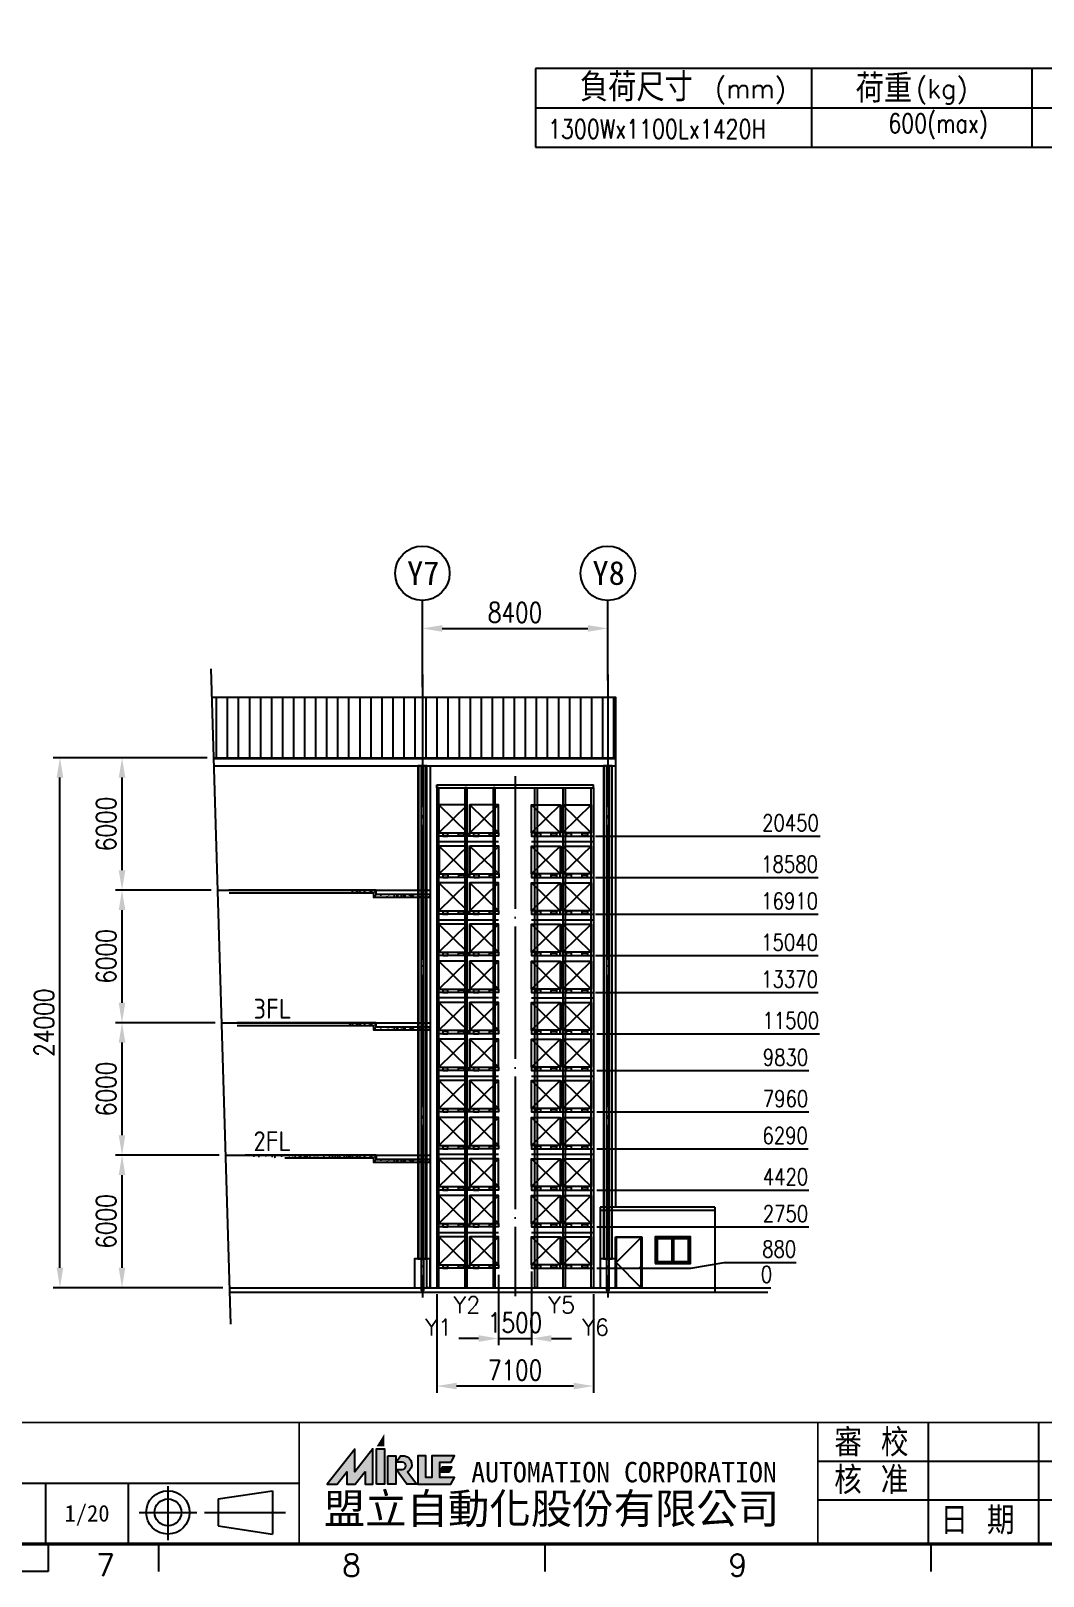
# Model space of a CAD drawing. Extents: x 0 to 210250, y -124674 to 148500.
# Drawn here: x 116844 to 162707, y 2290 to 72265 of the extents above; entities that cross this region are included whole.
import ezdxf
from ezdxf.enums import TextEntityAlignment as Align

# ---------------------------------------------------------------- set-up
doc = ezdxf.new("R2010")
doc.units = 0
doc.header["$LTSCALE"] = 400
doc.header["$PDSIZE"] = 2
for name, pattern in [('CEN', [17, 15, -1, 0, -1]), ('HIDDEN', [9.525, 6.35, -3.175]), ('PHANTOM', [25, 20, -1, 1, -1, 1, -1])]:
    doc.linetypes.add(name, pattern=pattern)
doc.layers.get('0').update_dxf_attribs({"linetype": 'CONTINUOUS'})
doc.layers.get('DEFPOINTS').update_dxf_attribs({"linetype": 'CONTINUOUS'})
for name, color, linetype in [('C1', 1, 'CONTINUOUS'), ('C5', 5, 'CONTINUOUS'), ('CENTER', 6, 'CEN'), ('COLUMN', 1, 'CONTINUOUS'), ('CV', 92, 'CONTINUOUS'), ('DIM', 2, 'CONTINUOUS'), ('NOTE', 6, 'CONTINUOUS'), ('PAINT', 3, 'CONTINUOUS'), ('pallrt', 30, 'CONTINUOUS'), ('PHANTOM', 3, 'PHANTOM'), ('RAIN', 3, 'CONTINUOUS'), ('ROOF', 5, 'CONTINUOUS'), ('WALL', 2, 'CONTINUOUS'), ('WINDOW1', 7, 'CONTINUOUS')]:
    doc.layers.add(name, color=color, linetype=linetype)
doc.styles.add('CHINA', font='romans.shx', dxfattribs={"bigfont": 'chineset.shx'})
doc.styles.add('CHINESET', font='romans.shx', dxfattribs={"bigfont": 'chineset.shx'})
doc.styles.add('KAIU', font='kaiu.ttf')
doc.styles.add('LSP', font='SimSun.ttf')
doc.styles.add('ROMANS', font='romans.shx', dxfattribs={"width": 0.8})
doc.styles.get("Standard").update_dxf_attribs({"font": 'ISOCP.SHX', "bigfont": 'CHINESET.SHX'})
doc.dimstyles.new('AM_ISO', dxfattribs={"dimscale": 300, "dimtxt": 3.5, "dimasz": 3.5, "dimexe": 1, "dimexo": 1, "dimgap": 1.5, "dimtad": 1, "dimdsep": 46, "dimtxsty": 'Standard', "dimcen": 0, "dimclrd": 256, "dimclre": 256, "dimclrt": 256, "dimadec": 0, "dimazin": 2, "dimtp": 0.1, "dimtm": 0.1, "dimtfac": 0.71, "dimtmove": 0, "dimatfit": 3, "dimfxl": 0, "dimlwd": -1, "dimlwe": -1, "dimarcsym": 0})
doc.dimstyles.new('AM_ISO$6', dxfattribs={"dimscale": 300, "dimtxt": 3.5, "dimasz": 3.5, "dimexe": 1, "dimexo": 1, "dimgap": 1.5, "dimtad": 0, "dimdsep": 46, "dimtxsty": 'Standard', "dimcen": 0, "dimclrd": 256, "dimclre": 256, "dimclrt": 256, "dimadec": 0, "dimazin": 2, "dimtp": 0.1, "dimtm": 0.1, "dimtfac": 0.71, "dimtmove": 0, "dimatfit": 3, "dimfxl": 0, "dimlwd": -1, "dimlwe": -1, "dimarcsym": 0})

# ---------------------------------------------------------------- blocks, each defined once
blk = doc.blocks.new('ASRSa1')
for points in [[(521.08, 25.83), (522.9, 25.83), (524.65, 28.06), (524.65, 25.83), (526.15, 25.83), (527.94, 28.11), (527.94, 25.83), (529.37, 25.83), (529.37, 32.24), (526.08, 28.05), (526.08, 32.18)], [(538.93, 30.93), (537.5, 30.93), (537.5, 25.83), (543.48, 25.83), (544.13, 27.02), (541.48, 27.02), (541.48, 29.81), (543.52, 29.81), (544.13, 30.93), (540.05, 30.93), (540.05, 27.02), (538.93, 27.02)], [(543.67, 28.89), (541.92, 28.89), (541.48, 28.07), (543.23, 28.07)]]:
    blk.add_hatch(color=5).paths.add_polyline_path(points)
h = blk.add_hatch(color=5)
h.paths.add_polyline_path([(530.02, 25.83), (531.45, 25.83), (531.45, 32.24), (530.02, 32.24)])
h.paths.add_polyline_path([(532.06, 30.93), (532.06, 25.83), (533.49, 25.83), (533.49, 30.93)])
h.paths.add_polyline_path([(533.56, 29.77), (534.34, 30.93), (535.11, 30.93, -0.683617), (535.66, 28.05), (537.32, 25.83), (535.54, 25.83), (533.56, 28.48), (534.69, 28.48, 0.999999), (534.69, 29.77)])
for p, q in [((630, 37), (630, 15)), ((650, 37), (650, 15)), ((610, 30), (732, 30)), ((365, 26), (516, 26)), ((470, 26), (470, 15)), ((485, 26), (485, 15)), ((492.22, 25.48), (492.22, 15.66)), ((501.31, 23.13), (511.14, 24.63)), ((501.31, 23.13), (501.31, 18.27)), ((511.14, 24.63), (511.14, 16.77)), ((610, 23), (826, 23)), ((487.02, 20.7), (497.43, 20.7)), ((498.81, 20.7), (513.5, 20.7)), ((501.31, 18.27), (511.14, 16.77)), ((470.5, 15), (470.5, 10)), ((490.5, 15), (490.5, 10)), ((560.5, 15), (560.5, 10)), ((630.5, 15), (630.5, 10)), ((470.5, 10), (370.5, 10))]:
    blk.add_line(p, q)
at = {"const_width": 0.6}
blk.add_lwpolyline([(25, 15), (826, 15), (826, 579), (25, 579)], close=True, dxfattribs=at)
blk.add_lwpolyline([(365, 15, 0.3, 0.3, 0), (365, 37, 0.3, 0.3, 0), (826, 37, 0, 0, 0)], format="xyseb")
at = {"const_width": 0.25}
for points in [[(516, 37), (516, 15)], [(610, 37), (610, 15)]]:
    blk.add_lwpolyline(points, dxfattribs=at)
at = {"color": 5}
for points in [[(527.94, 28.11), (527.94, 25.83), (529.37, 25.83), (529.37, 32.24), (526.08, 28.05), (526.08, 32.18), (521.08, 25.83), (522.9, 25.83), (524.65, 28.06), (524.65, 25.83), (526.15, 25.83)], [(530.02, 25.83), (530.02, 32.24), (531.45, 32.24), (531.45, 25.83)], [(532.06, 30.93), (533.49, 30.93), (533.49, 25.83), (532.06, 25.83)], [(538.89, 30.93), (537.5, 30.93), (537.5, 25.83), (543.48, 25.83), (544.13, 27.02), (541.48, 27.02), (541.48, 29.81), (543.52, 29.81), (544.13, 30.93), (540.05, 30.93), (540.05, 27.02), (538.93, 27.02), (538.93, 30.93)], [(543.23, 28.07), (543.67, 28.89), (541.92, 28.89), (541.48, 28.07)]]:
    blk.add_lwpolyline(points, close=True, dxfattribs=at)
blk.add_lwpolyline([(534.69, 28.48, 0.999999), (534.69, 29.77), (533.56, 29.77), (534.34, 30.93), (535.11, 30.93, -0.683617), (535.66, 28.05), (537.32, 25.83), (535.54, 25.83), (533.56, 28.48)], format="xyb", close=True, dxfattribs=at)
for radius in [3.93, 2.43]:
    blk.add_circle((492.22, 20.7), radius)
at = {"color": 1}
blk.add_solid([(530.02, 32.64), (531.45, 34.94), (531.45, 32.64)], dxfattribs=at)
at = {"style": 'CHINESET'}
for s, p in [('審 校', (613, 30.84)), ('核 准', (612.97, 24.02)), ('日 期', (632.23, 16.73))]:
    blk.add_text(s, height=5, dxfattribs=at).set_placement(p)
at = {"color": 5, "style": 'KAIU'}
for s, height, p in [('AUTOMATION CORPORATION', 3.7, (547.19, 26.15)), ('盟立自動化股份有限公司', 5.5, (520.47, 18.64))]:
    blk.add_text(s, height=height, dxfattribs=at).set_placement(p)
at = {"style": 'ROMANS'}
for s, p in [('7', (480.91, 13.16)), ('8', (525.5, 13.16)), ('9', (595.5, 13.16))]:
    blk.add_text(s, height=4, dxfattribs=at).set_placement(p, align=Align.TOP_CENTER)
blk = doc.blocks.new('ASRS')
at = {"layer": 'NOTE', "style": 'KAIU', "width": 0.8}
for p in [(-124.3, 16.99), (-124.3, 10.49)]:
    blk.add_attdef('XXXX.XX.XX.', text='', height=3, dxfattribs=at).set_placement(p, align=Align.CENTER)
at = {"layer": 'NOTE', "style": 'KAIU'}
for tag, p, height in [('繪圖者', (-112.05, 16.99), 3.5), ('圖名上', (-77.83, 16.54), 4), ('說明', (-444.32, 14.75), 4), ('設計者', (-112.05, 10.49), 3.5), ('圖名下', (-77.83, 9.78), 4), ('版序', (-444.32, 3.74), 4), ('圖號', (-77.83, 2.28), 4)]:
    blk.add_attdef(tag, p, '', height=height, dxfattribs=at)
blk.add_attdef('1/XXX', text='', height=3, dxfattribs=at).set_placement((-348.45, 4.04), align=Align.CENTER)
blk = doc.blocks.new('A$C59AC08B8')
at = {"layer": 'C1', "linetype": 'Continuous'}
blk.add_line((2317.3, 571.9), (2317.3, -1865.7), dxfattribs=at)
at = {"layer": 'C5', "linetype": 'Continuous'}
blk.add_lwpolyline([(4700.1, -1176.1), (2702.3, -1176.1), (2702.3, -1147.1), (4696.6, -1147.1), (4696.6, -1147.6), (4697.1, -1147.6), (4697.1, -1148.1), (4700.1, -1148.1), (4700.1, -1176.1)], dxfattribs=at)
at = {"layer": 'COLUMN'}
for points in [[(2467.3, -281.1), (2467.3, -321.1), (4700.1, -321.1), (4700.1, -281.1)], [(2467.3, -283.2), (2467.3, -319), (4700.1, -319), (4700.1, -283.2)], [(2467.3, -1121.1), (2467.3, -1161.1), (4700.1, -1161.1), (4700.1, -1121.1)], [(2467.3, -1123.2), (2467.3, -1159), (4700.1, -1159), (4700.1, -1123.2)]]:
    blk.add_lwpolyline(points, close=True, dxfattribs=at)
at = {"layer": 'PAINT', "linetype": 'Continuous'}
for p, q in [((2456.3, -1433.1), (2450.3, -1433.1)), ((2558.3, -1433.1), (2564.3, -1433.1))]:
    blk.add_line(p, q, dxfattribs=at)
for points in [[(4696.6, -295.1), (2326.5, -295.1), (2326.5, -307.1), (4696.6, -307.1)], [(4696.6, -1135.1), (2326.5, -1135.1), (2326.5, -1147.1), (4696.6, -1147.1)]]:
    blk.add_lwpolyline(points, dxfattribs=at)
for points in [[(2456.3, -1365.1), (2456.3, -1433.1), (2558.3, -1433.1), (2558.3, -1365.1)], [(2456.3, -1439.1), (2456.3, -1507.1), (2558.3, -1507.1), (2558.3, -1439.1)]]:
    blk.add_lwpolyline(points, close=True, dxfattribs=at)
at = {"layer": 'PHANTOM'}
blk.add_line((2171.5, 567.5), (5140.1, 655.5), dxfattribs=at)
at = {"layer": 'RAIN', "linetype": 'Continuous'}
for p, q in [((2385.5, -307.1), (2385.5, -295.1)), ((2388.5, -307.1), (2388.5, -295.1)), ((2465.5, -307.1), (2465.5, -295.1)), ((2468.5, -307.1), (2468.5, -295.1)), ((2545.5, -307.1), (2545.5, -295.1)), ((2548.5, -307.1), (2548.5, -295.1)), ((2625.5, -307.1), (2625.5, -295.1)), ((2628.5, -307.1), (2628.5, -295.1)), ((2705.5, -307.1), (2705.5, -295.1)), ((2708.5, -307.1), (2708.5, -295.1)), ((2785.5, -307.1), (2785.5, -295.1)), ((2788.5, -307.1), (2788.5, -295.1)), ((2865.5, -307.1), (2865.5, -295.1)), ((2868.5, -307.1), (2868.5, -295.1)), ((2945.5, -307.1), (2945.5, -295.1)), ((2948.5, -307.1), (2948.5, -295.1)), ((3025.5, -307.1), (3025.5, -295.1)), ((3028.5, -307.1), (3028.5, -295.1)), ((3105.5, -307.1), (3105.5, -295.1)), ((3108.5, -307.1), (3108.5, -295.1)), ((3185.5, -307.1), (3185.5, -295.1)), ((3188.5, -307.1), (3188.5, -295.1)), ((3265.5, -307.1), (3265.5, -295.1)), ((3268.5, -307.1), (3268.5, -295.1)), ((3345.5, -307.1), (3345.5, -295.1)), ((3348.5, -307.1), (3348.5, -295.1)), ((3425.5, -307.1), (3425.5, -295.1)), ((3428.5, -307.1), (3428.5, -295.1)), ((3505.5, -307.1), (3505.5, -295.1)), ((3508.5, -307.1), (3508.5, -295.1)), ((3585.5, -307.1), (3585.5, -295.1)), ((3588.5, -307.1), (3588.5, -295.1)), ((3665.5, -307.1), (3665.5, -295.1)), ((3668.5, -307.1), (3668.5, -295.1)), ((3745.5, -307.1), (3745.5, -295.1)), ((3748.5, -307.1), (3748.5, -295.1)), ((3825.5, -307.1), (3825.5, -295.1)), ((3828.5, -307.1), (3828.5, -295.1)), ((3905.5, -307.1), (3905.5, -295.1)), ((3908.5, -307.1), (3908.5, -295.1)), ((3985.5, -307.1), (3985.5, -295.1)), ((3988.5, -307.1), (3988.5, -295.1)), ((4065.5, -307.1), (4065.5, -295.1)), ((4068.5, -307.1), (4068.5, -295.1)), ((4145.5, -307.1), (4145.5, -295.1)), ((4148.5, -307.1), (4148.5, -295.1)), ((4225.5, -307.1), (4225.5, -295.1)), ((4228.5, -307.1), (4228.5, -295.1)), ((4305.5, -307.1), (4305.5, -295.1)), ((4308.5, -307.1), (4308.5, -295.1)), ((4385.5, -307.1), (4385.5, -295.1)), ((4388.5, -307.1), (4388.5, -295.1)), ((4465.5, -307.1), (4465.5, -295.1)), ((4468.5, -307.1), (4468.5, -295.1)), ((4545.5, -307.1), (4545.5, -295.1)), ((4548.5, -307.1), (4548.5, -295.1)), ((4625.5, -307.1), (4625.5, -295.1)), ((4628.5, -307.1), (4628.5, -295.1)), ((4696.6, -307.6), (4696.6, -294.6)), ((4697.1, -294.6), (4696.6, -294.6)), ((4697.1, -307.6), (4696.6, -307.6)), ((4697.1, -308.1), (4697.1, -294.1)), ((4700.1, -294.1), (4697.1, -294.1)), ((4700.1, -308.1), (4697.1, -308.1)), ((2385.5, -1147.1), (2385.5, -1135.1)), ((2388.5, -1147.1), (2388.5, -1135.1)), ((2465.5, -1147.1), (2465.5, -1135.1)), ((2468.5, -1147.1), (2468.5, -1135.1)), ((2545.5, -1147.1), (2545.5, -1135.1)), ((2548.5, -1147.1), (2548.5, -1135.1)), ((2625.5, -1147.1), (2625.5, -1135.1)), ((2628.5, -1147.1), (2628.5, -1135.1)), ((2705.5, -1147.1), (2705.5, -1135.1)), ((2708.5, -1147.1), (2708.5, -1135.1)), ((2785.5, -1147.1), (2785.5, -1135.1)), ((2788.5, -1147.1), (2788.5, -1135.1)), ((2865.5, -1147.1), (2865.5, -1135.1)), ((2868.5, -1147.1), (2868.5, -1135.1)), ((2945.5, -1147.1), (2945.5, -1135.1)), ((2948.5, -1147.1), (2948.5, -1135.1)), ((3025.5, -1147.1), (3025.5, -1135.1)), ((3028.5, -1147.1), (3028.5, -1135.1)), ((3105.5, -1147.1), (3105.5, -1135.1)), ((3108.5, -1147.1), (3108.5, -1135.1)), ((3185.5, -1147.1), (3185.5, -1135.1)), ((3188.5, -1147.1), (3188.5, -1135.1)), ((3265.5, -1147.1), (3265.5, -1135.1)), ((3268.5, -1147.1), (3268.5, -1135.1)), ((3345.5, -1147.1), (3345.5, -1135.1)), ((3348.5, -1147.1), (3348.5, -1135.1)), ((3425.5, -1147.1), (3425.5, -1135.1)), ((3428.5, -1147.1), (3428.5, -1135.1)), ((3505.5, -1147.1), (3505.5, -1135.1)), ((3508.5, -1147.1), (3508.5, -1135.1)), ((3585.5, -1147.1), (3585.5, -1135.1)), ((3588.5, -1147.1), (3588.5, -1135.1)), ((3665.5, -1147.1), (3665.5, -1135.1)), ((3668.5, -1147.1), (3668.5, -1135.1)), ((3745.5, -1147.1), (3745.5, -1135.1)), ((3748.5, -1147.1), (3748.5, -1135.1)), ((3825.5, -1147.1), (3825.5, -1135.1)), ((3828.5, -1147.1), (3828.5, -1135.1)), ((3905.5, -1147.1), (3905.5, -1135.1)), ((3908.5, -1147.1), (3908.5, -1135.1)), ((3985.5, -1147.1), (3985.5, -1135.1)), ((3988.5, -1147.1), (3988.5, -1135.1)), ((4065.5, -1147.1), (4065.5, -1135.1)), ((4068.5, -1147.1), (4068.5, -1135.1)), ((4145.5, -1147.1), (4145.5, -1135.1)), ((4148.5, -1147.1), (4148.5, -1135.1)), ((4225.5, -1147.1), (4225.5, -1135.1)), ((4228.5, -1147.1), (4228.5, -1135.1)), ((4305.5, -1147.1), (4305.5, -1135.1)), ((4308.5, -1147.1), (4308.5, -1135.1)), ((4385.5, -1147.1), (4385.5, -1135.1)), ((4388.5, -1147.1), (4388.5, -1135.1)), ((4465.5, -1147.1), (4465.5, -1135.1)), ((4468.5, -1147.1), (4468.5, -1135.1)), ((4545.5, -1147.1), (4545.5, -1135.1)), ((4548.5, -1147.1), (4548.5, -1135.1)), ((4625.5, -1147.1), (4625.5, -1135.1)), ((4628.5, -1147.1), (4628.5, -1135.1)), ((4696.6, -1147.6), (4696.6, -1134.6)), ((4697.1, -1134.6), (4696.6, -1134.6)), ((4697.1, -1147.6), (4696.6, -1147.6)), ((4697.1, -1148.1), (4697.1, -1134.1)), ((4700.1, -1134.1), (4697.1, -1134.1)), ((4700.1, -1148.1), (4697.1, -1148.1))]:
    blk.add_line(p, q, dxfattribs=at)
at = {"layer": 'ROOF', "linetype": 'Continuous'}
for p, q in [((4734.3, 631.4), (5011, 631.4)), ((4734.3, 581.4), (5011, 581.4)), ((4734.3, 531.4), (5011, 531.4)), ((4734.3, 481.4), (5011, 481.4)), ((4734.3, 431.4), (5011, 431.4)), ((4734.3, 381.4), (5011, 381.4)), ((4734.3, 331.4), (5011, 331.4)), ((4734.3, 281.4), (5011, 281.4)), ((4734.3, 231.4), (5011, 231.4)), ((4734.3, 181.4), (5011, 181.4)), ((4734.3, 131.4), (5011, 131.4)), ((4734.3, 81.4), (5011, 81.4)), ((4734.3, 31.4), (5011, 31.4)), ((4734.3, -18.6), (5011, -18.6)), ((4734.3, -68.6), (5011, -68.6)), ((4734.3, -118.6), (5011, -118.6)), ((4734.3, -168.6), (5011, -168.6)), ((4734.3, -218.6), (5011, -218.6)), ((4734.3, -268.6), (5011, -268.6)), ((4734.3, -318.6), (5011, -318.6)), ((4734.3, -368.6), (5011, -368.6)), ((4734.3, -418.6), (5011, -418.6)), ((4734.3, -468.6), (5011, -468.6)), ((4734.3, -518.6), (5011, -518.6)), ((4734.3, -568.6), (5011, -568.6)), ((4734.3, -618.6), (5011, -618.6)), ((4734.3, -668.6), (5011, -668.6)), ((4734.3, -718.6), (5011, -718.6)), ((4734.3, -768.6), (5011, -768.6)), ((4734.3, -818.6), (5011, -818.6)), ((4734.3, -868.6), (5011, -868.6)), ((4734.3, -918.6), (5011, -918.6)), ((4734.3, -968.6), (5011, -968.6)), ((4734.3, -1018.6), (5011, -1018.6)), ((4734.3, -1068.6), (5011, -1068.6)), ((4734.3, -1118.6), (5011, -1118.6)), ((4734.3, -1168.6), (5011, -1168.6))]:
    blk.add_line(p, q, dxfattribs=at)
for points in [[(5011, 651.6), (5011, -1176.1), (4734.3, -1176.1)], [(4734.3, -1176.1), (4734.3, 643.4)]]:
    blk.add_lwpolyline(points, dxfattribs=at)
at = {"layer": 'WALL', "linetype": 'Continuous'}
for p, q in [((4700.1, 642.4), (4700.1, -1176.1)), ((4734.3, 643.4), (4734.3, -1176.1)), ((5011, 651.6), (5011, -1176.1)), ((2702.3, -1106.1), (2337.3, -1106.1)), ((2702.3, -1135.1), (2702.3, -1106.1)), ((2702.3, -1626.1), (2702.3, -1147.1)), ((5011, -1176.1), (2702.3, -1176.1)), ((2702.3, -1626.1), (2317.3, -1626.1))]:
    blk.add_line(p, q, dxfattribs=at)
at = {"layer": 'WALL', "color": 9, "linetype": 'HIDDEN'}
for p, q in [((4737.3, 643.5), (4737.3, -1176.1)), ((2937.3, 590.2), (2937.3, -336.1)), ((3537.3, 608), (3537.3, -336.1)), ((4137.3, 625.8), (4137.3, -336.1))]:
    blk.add_line(p, q, dxfattribs=at)
at = {"layer": 'WALL', "linetype": 'HIDDEN'}
for p, q in [((2337.3, 572.5), (2337.3, -1626.1)), ((2687.3, -1135.1), (2687.3, -1106.1)), ((2687.3, -1626.1), (2687.3, -1147.1))]:
    blk.add_line(p, q, dxfattribs=at)
at = {"layer": 'WALL', "color": 3, "linetype": 'Continuous'}
for points in [[(2337.3, -266.1), (2337.3, -336.1), (2467.3, -336.1), (2467.3, -266.1)], [(2337.3, -1106.1), (2337.3, -1176.1), (2467.3, -1176.1), (2467.3, -1106.1)]]:
    blk.add_lwpolyline(points, close=True, dxfattribs=at)
at = {"layer": 'WINDOW1', "linetype": 'Continuous'}
for p, q in [((2337.3, -1176.1), (2567.3, -1176.1)), ((2567.3, -1176.1), (2567.3, -1296.1)), ((2567.3, -1296.1), (2337.3, -1296.1))]:
    blk.add_line(p, q, dxfattribs=at)
for points in [[(2337.3, -1293.1), (2564.3, -1293.1), (2564.3, -1179.1), (2337.3, -1179.1)], [(2447.3, -1356.1), (2447.3, -1516.1), (2567.3, -1516.1), (2567.3, -1356.1)], [(2450.3, -1359.1), (2450.3, -1513.1), (2564.3, -1513.1), (2564.3, -1359.1)]]:
    blk.add_lwpolyline(points, close=True, dxfattribs=at)
at = {"layer": 'WINDOW1', "linetype": 'HIDDEN'}
blk.add_lwpolyline([(2337.3, -1293.1), (2450.8, -1179.1), (2564.3, -1293.1)], dxfattribs=at)
at = {"layer": 'WINDOW1', "linetype": 'Continuous'}
blk.add_circle((2427.3, -1288.1), 2.5, dxfattribs=at)
blk = doc.blocks.new('*D161')
at = {"layer": 'DEFPOINTS', "color": 0, "transparency": 16777216}
for p in [(142982, 45206), (134582, 44609), (142982, 44609)]:
    blk.add_point(p, dxfattribs=at)
at = {"layer": 'DIM', "linetype": 'ByBlock', "transparency": 16777216}
for p, q in [((134582, 44909), (134582, 45506)), ((142982, 44909), (142982, 45506)), ((135482, 45206), (142082, 45206))]:
    blk.add_line(p, q, dxfattribs=at)
at = {"layer": 'DIM', "transparency": 16777216}
for points in [[(135482, 45356), (135482, 45056), (134582, 45206)], [(142082, 45356), (142082, 45056), (142982, 45206)]]:
    blk.add_solid(points, dxfattribs=at)
at = {"layer": 'DIM', "transparency": 16777216, "insert": (138782, 45926), "char_height": 900, "attachment_point": 5, "style": 'ROMANS'}
blk.add_mtext('8400', dxfattribs=at)
blk = doc.blocks.new('A$C36BB638E')
at = {"layer": 'pallrt'}
for p, q in [((-550, 1420), (750, 155)), ((-550, 155), (750, 1420))]:
    blk.add_line(p, q, dxfattribs=at)
for points in [[(-550, 155), (750, 155), (750, 1420), (-550, 1420)], [(-550, 155), (750, 155), (750, 0), (-550, 0)], [(-380, -1), (-140, -1), (-140, 119), (-380, 119)], [(580, -1), (340, -1), (340, 119), (580, 119)]]:
    blk.add_lwpolyline(points, close=True, dxfattribs=at)
blk = doc.blocks.new('*D162')
at = {"layer": 'DEFPOINTS', "color": 0, "transparency": 16777216}
for p in [(120973, 21352), (125669, 21352), (125847, 15352)]:
    blk.add_point(p, dxfattribs=at)
at = {"layer": 'DIM', "linetype": 'ByBlock', "transparency": 16777216}
for p, q in [((125369, 21352), (120673, 21352)), ((120973, 16252), (120973, 20452)), ((125547, 15352), (120673, 15352))]:
    blk.add_line(p, q, dxfattribs=at)
at = {"layer": 'DIM', "transparency": 16777216}
for points in [[(120823, 20452), (121123, 20452), (120973, 21352)], [(120823, 16252), (121123, 16252), (120973, 15352)]]:
    blk.add_solid(points, dxfattribs=at)
at = {"layer": 'DIM', "transparency": 16777216, "insert": (120253, 18352), "char_height": 900, "attachment_point": 5, "rotation": 90, "style": 'ROMANS'}
blk.add_mtext('6000', dxfattribs=at)
blk = doc.blocks.new('*D163')
at = {"layer": 'DEFPOINTS', "color": 0, "transparency": 16777216}
for p in [(120973, 27352), (125491, 27352), (125669, 21352)]:
    blk.add_point(p, dxfattribs=at)
at = {"layer": 'DIM', "linetype": 'ByBlock', "transparency": 16777216}
for p, q in [((125191, 27352), (120673, 27352)), ((120973, 22252), (120973, 26452)), ((125369, 21352), (120673, 21352))]:
    blk.add_line(p, q, dxfattribs=at)
at = {"layer": 'DIM', "transparency": 16777216}
for points in [[(120823, 26452), (121123, 26452), (120973, 27352)], [(120823, 22252), (121123, 22252), (120973, 21352)]]:
    blk.add_solid(points, dxfattribs=at)
at = {"layer": 'DIM', "transparency": 16777216, "insert": (120253, 24352), "char_height": 900, "attachment_point": 5, "rotation": 90, "style": 'ROMANS'}
blk.add_mtext('6000', dxfattribs=at)
blk = doc.blocks.new('*D164')
at = {"layer": 'DEFPOINTS', "color": 0, "transparency": 16777216}
for p in [(120973, 33352), (125313, 33352), (125491, 27352)]:
    blk.add_point(p, dxfattribs=at)
at = {"layer": 'DIM', "linetype": 'ByBlock', "transparency": 16777216}
for p, q in [((125013, 33352), (120673, 33352)), ((120973, 28252), (120973, 32452)), ((125191, 27352), (120673, 27352))]:
    blk.add_line(p, q, dxfattribs=at)
at = {"layer": 'DIM', "transparency": 16777216}
for points in [[(120823, 32452), (121123, 32452), (120973, 33352)], [(120823, 28252), (121123, 28252), (120973, 27352)]]:
    blk.add_solid(points, dxfattribs=at)
at = {"layer": 'DIM', "transparency": 16777216, "insert": (120253, 30352), "char_height": 900, "attachment_point": 5, "rotation": 90, "style": 'ROMANS'}
blk.add_mtext('6000', dxfattribs=at)
blk = doc.blocks.new('*D165')
at = {"layer": 'DEFPOINTS', "color": 0, "transparency": 16777216}
for p in [(120973, 39352), (125136, 39352), (125313, 33352)]:
    blk.add_point(p, dxfattribs=at)
at = {"layer": 'DIM', "linetype": 'ByBlock', "transparency": 16777216}
for p, q in [((124836, 39352), (120673, 39352)), ((120973, 34252), (120973, 38452)), ((125013, 33352), (120673, 33352))]:
    blk.add_line(p, q, dxfattribs=at)
at = {"layer": 'DIM', "transparency": 16777216}
for points in [[(120823, 38452), (121123, 38452), (120973, 39352)], [(120823, 34252), (121123, 34252), (120973, 33352)]]:
    blk.add_solid(points, dxfattribs=at)
at = {"layer": 'DIM', "transparency": 16777216, "insert": (120253, 36352), "char_height": 900, "attachment_point": 5, "rotation": 90, "style": 'ROMANS'}
blk.add_mtext('6000', dxfattribs=at)
blk = doc.blocks.new('*D166')
at = {"layer": 'DEFPOINTS', "color": 0, "transparency": 16777216}
for p in [(118160, 39352), (125136, 39352), (125847, 15352)]:
    blk.add_point(p, dxfattribs=at)
at = {"layer": 'DIM', "linetype": 'ByBlock', "transparency": 16777216}
for p, q in [((124836, 39352), (117860, 39352)), ((118160, 16252), (118160, 38452)), ((125547, 15352), (117860, 15352))]:
    blk.add_line(p, q, dxfattribs=at)
at = {"layer": 'DIM', "transparency": 16777216}
for points in [[(118010, 38452), (118310, 38452), (118160, 39352)], [(118010, 16252), (118310, 16252), (118160, 15352)]]:
    blk.add_solid(points, dxfattribs=at)
at = {"layer": 'DIM', "transparency": 16777216, "insert": (117440, 27352), "char_height": 900, "attachment_point": 5, "rotation": 90, "style": 'ROMANS'}
blk.add_mtext('24000', dxfattribs=at)
blk = doc.blocks.new('*D167')
at = {"layer": 'DEFPOINTS', "color": 0, "transparency": 16777216}
for p in [(138032, 16232), (139532, 16387), (139532, 13049)]:
    blk.add_point(p, dxfattribs=at)
at = {"layer": 'DIM', "linetype": 'ByBlock', "transparency": 16777216}
for p, q in [((138032, 15932), (138032, 12749)), ((139532, 16087), (139532, 12749)), ((137132, 13049), (136232, 13049)), ((138032, 13049), (139532, 13049)), ((140432, 13049), (141332, 13049))]:
    blk.add_line(p, q, dxfattribs=at)
at = {"layer": 'DIM', "transparency": 16777216}
for points in [[(137132, 13199), (137132, 12899), (138032, 13049)], [(140432, 13199), (140432, 12899), (139532, 13049)]]:
    blk.add_solid(points, dxfattribs=at)
at = {"layer": 'DIM', "transparency": 16777216, "insert": (138782, 13769), "char_height": 900, "attachment_point": 5, "style": 'ROMANS'}
blk.add_mtext('1500', dxfattribs=at)
blk = doc.blocks.new('*D149')
at = {"layer": 'DEFPOINTS', "color": 0, "transparency": 16777216}
for p in [(142232, 16232), (149752, 16499), (142332, 15352)]:
    blk.add_point(p, dxfattribs=at)
at = {"layer": 'DIM', "linetype": 'ByBlock', "transparency": 16777216}
for p, q in [((142482, 16232), (146752, 16232)), ((146752, 16232), (148252, 16499)), ((148252, 16499), (151520, 16499))]:
    blk.add_line(p, q, dxfattribs=at)
at = {"layer": 'DIM', "transparency": 16777216, "insert": (150749, 17099), "char_height": 750, "attachment_point": 5, "style": 'ROMANS'}
blk.add_mtext('880', dxfattribs=at)
blk = doc.blocks.new('*D150')
at = {"layer": 'DEFPOINTS', "color": 0, "transparency": 16777216}
for p in [(142232, 18102), (149752, 18102), (142332, 15352)]:
    blk.add_point(p, dxfattribs=at)
at = {"layer": 'DIM', "linetype": 'ByBlock', "transparency": 16777216}
blk.add_line((142482, 18102), (152092, 18102), dxfattribs=at)
at = {"layer": 'DIM', "transparency": 16777216, "insert": (151035, 18702), "char_height": 750, "attachment_point": 5, "style": 'ROMANS'}
blk.add_mtext('2750', dxfattribs=at)
blk = doc.blocks.new('*D151')
at = {"layer": 'DEFPOINTS', "color": 0, "transparency": 16777216}
for p in [(142232, 19772), (149752, 19772), (142332, 15352)]:
    blk.add_point(p, dxfattribs=at)
at = {"layer": 'DIM', "linetype": 'ByBlock', "transparency": 16777216}
blk.add_line((142482, 19772), (152092, 19772), dxfattribs=at)
at = {"layer": 'DIM', "transparency": 16777216, "insert": (151035, 20372), "char_height": 750, "attachment_point": 5, "style": 'ROMANS'}
blk.add_mtext('4420', dxfattribs=at)
blk = doc.blocks.new('*D152')
at = {"layer": 'DEFPOINTS', "color": 0, "transparency": 16777216}
for p in [(142232, 21642), (149752, 21642), (142332, 15352)]:
    blk.add_point(p, dxfattribs=at)
at = {"layer": 'DIM', "linetype": 'ByBlock', "transparency": 16777216}
blk.add_line((142482, 21642), (152063, 21642), dxfattribs=at)
at = {"layer": 'DIM', "transparency": 16777216, "insert": (151020, 22242), "char_height": 750, "attachment_point": 5, "style": 'ROMANS'}
blk.add_mtext('6290', dxfattribs=at)
blk = doc.blocks.new('*D153')
at = {"layer": 'DEFPOINTS', "color": 0, "transparency": 16777216}
for p in [(142232, 23312), (149752, 23312), (142332, 15352)]:
    blk.add_point(p, dxfattribs=at)
at = {"layer": 'DIM', "linetype": 'ByBlock', "transparency": 16777216}
blk.add_line((142482, 23312), (152092, 23312), dxfattribs=at)
at = {"layer": 'DIM', "transparency": 16777216, "insert": (151035, 23912), "char_height": 750, "attachment_point": 5, "style": 'ROMANS'}
blk.add_mtext('7960', dxfattribs=at)
blk = doc.blocks.new('*D154')
at = {"layer": 'DEFPOINTS', "color": 0, "transparency": 16777216}
for p in [(142232, 25182), (149752, 25182), (142332, 15352)]:
    blk.add_point(p, dxfattribs=at)
at = {"layer": 'DIM', "linetype": 'ByBlock', "transparency": 16777216}
blk.add_line((142482, 25182), (152092, 25182), dxfattribs=at)
at = {"layer": 'DIM', "transparency": 16777216, "insert": (151035, 25782), "char_height": 750, "attachment_point": 5, "style": 'ROMANS'}
blk.add_mtext('9830', dxfattribs=at)
blk = doc.blocks.new('*D155')
at = {"layer": 'DEFPOINTS', "color": 0, "transparency": 16777216}
for p in [(142232, 26852), (149752, 26852), (142332, 15352)]:
    blk.add_point(p, dxfattribs=at)
at = {"layer": 'DIM', "linetype": 'ByBlock', "transparency": 16777216}
blk.add_line((142482, 26852), (152577, 26852), dxfattribs=at)
at = {"layer": 'DIM', "transparency": 16777216, "insert": (151277, 27452), "char_height": 750, "attachment_point": 5, "style": 'ROMANS'}
blk.add_mtext('11500', dxfattribs=at)
blk = doc.blocks.new('*D156')
at = {"layer": 'DEFPOINTS', "color": 0, "transparency": 16777216}
for p in [(142175, 28722), (149696, 28722), (142332, 15352)]:
    blk.add_point(p, dxfattribs=at)
at = {"layer": 'DIM', "linetype": 'ByBlock', "transparency": 16777216}
blk.add_line((142425, 28722), (152521, 28722), dxfattribs=at)
at = {"layer": 'DIM', "transparency": 16777216, "insert": (151221, 29322), "char_height": 750, "attachment_point": 5, "style": 'ROMANS'}
blk.add_mtext('13370', dxfattribs=at)
blk = doc.blocks.new('*D157')
at = {"layer": 'DEFPOINTS', "color": 0, "transparency": 16777216}
for p in [(142175, 30392), (149696, 30392), (142332, 15352)]:
    blk.add_point(p, dxfattribs=at)
at = {"layer": 'DIM', "linetype": 'ByBlock', "transparency": 16777216}
blk.add_line((142425, 30392), (152521, 30392), dxfattribs=at)
at = {"layer": 'DIM', "transparency": 16777216, "insert": (151221, 30992), "char_height": 750, "attachment_point": 5, "style": 'ROMANS'}
blk.add_mtext('15040', dxfattribs=at)
blk = doc.blocks.new('*D158')
at = {"layer": 'DEFPOINTS', "color": 0, "transparency": 16777216}
for p in [(142175, 32262), (149696, 32262), (142332, 15352)]:
    blk.add_point(p, dxfattribs=at)
at = {"layer": 'DIM', "linetype": 'ByBlock', "transparency": 16777216}
blk.add_line((142425, 32262), (152521, 32262), dxfattribs=at)
at = {"layer": 'DIM', "transparency": 16777216, "insert": (151221, 32862), "char_height": 750, "attachment_point": 5, "style": 'ROMANS'}
blk.add_mtext('16910', dxfattribs=at)
blk = doc.blocks.new('*D159')
at = {"layer": 'DEFPOINTS', "color": 0, "transparency": 16777216}
for p in [(142175, 33932), (149696, 33932), (142332, 15352)]:
    blk.add_point(p, dxfattribs=at)
at = {"layer": 'DIM', "linetype": 'ByBlock', "transparency": 16777216}
blk.add_line((142425, 33932), (152521, 33932), dxfattribs=at)
at = {"layer": 'DIM', "transparency": 16777216, "insert": (151221, 34532), "char_height": 750, "attachment_point": 5, "style": 'ROMANS'}
blk.add_mtext('18580', dxfattribs=at)
blk = doc.blocks.new('*D160')
at = {"layer": 'DEFPOINTS', "color": 0, "transparency": 16777216}
for p in [(142175, 35802), (149696, 35802), (142332, 15352)]:
    blk.add_point(p, dxfattribs=at)
at = {"layer": 'DIM', "linetype": 'ByBlock', "transparency": 16777216}
blk.add_line((142425, 35802), (152606, 35802), dxfattribs=at)
at = {"layer": 'DIM', "transparency": 16777216, "insert": (151263, 36402), "char_height": 750, "attachment_point": 5, "style": 'ROMANS'}
blk.add_mtext('20450', dxfattribs=at)
blk = doc.blocks.new('*D168')
at = {"layer": 'DEFPOINTS', "color": 0, "transparency": 16777216}
for p in [(135232, 15352), (142332, 15352), (135232, 10897)]:
    blk.add_point(p, dxfattribs=at)
at = {"layer": 'DIM', "linetype": 'ByBlock', "transparency": 16777216}
for p, q in [((135232, 15052), (135232, 10597)), ((142332, 15052), (142332, 10597)), ((141432, 10897), (136132, 10897))]:
    blk.add_line(p, q, dxfattribs=at)
at = {"layer": 'DIM', "transparency": 16777216}
for points in [[(136132, 11047), (136132, 10747), (135232, 10897)], [(141432, 11047), (141432, 10747), (142332, 10897)]]:
    blk.add_solid(points, dxfattribs=at)
at = {"layer": 'DIM', "transparency": 16777216, "insert": (138782, 11617), "char_height": 900, "attachment_point": 5, "style": 'ROMANS'}
blk.add_mtext('7100', dxfattribs=at)
blk = doc.blocks.new('*D169')
at = {"layer": 'DEFPOINTS', "color": 0, "transparency": 16777216}
for p in [(142232, 15352), (142232, 15352), (149752, 15352)]:
    blk.add_point(p, dxfattribs=at)
at = {"layer": 'DIM', "linetype": 'ByBlock', "transparency": 16777216}
blk.add_line((142482, 15352), (150377, 15352), dxfattribs=at)
at = {"layer": 'DIM', "transparency": 16777216, "insert": (150177, 15952), "char_height": 750, "attachment_point": 5, "style": 'ROMANS'}
blk.add_mtext('0', dxfattribs=at)

msp = doc.modelspace()

# ---------------------------------------------------------------- hatches: boundary and pattern name
h = msp.add_hatch()
h.set_pattern_fill('AR-CONC', color=0, scale=2)
h.set_pattern_definition([(50, (-8929.9, 7966.1), (364.36934, -31.8782), [38.1, -419.1]), (355, (-8929.9, 7966.1), (-70.48565, 382.1133), [30.48, -335.28]), (100.451, (-8899.55, 7963.46), (293.885, 350.2334), [32.38, -356.18]), (46.1842, (-8929.9, 8067.7), (542.1581, -84.0847), [57.15, -628.65]), (96.6356, (-8884.73, 8060.7), (474.8085, 494.8511), [48.57, -534.27]), (351.184, (-8929.9, 8067.7), (474.8092, 494.8502), [45.72, -502.92]), (21, (-8879.1, 8042.3), (303.22976, -204.53104), [38.1, -419.1]), (326, (-8879.1, 8042.3), (123.6041, 368.3759), [30.48, -335.28]), (71.4514, (-8853.84, 8025.27), (426.833, 163.8457), [32.38, -356.18]), (37.5, (-8929.91, 7966.11), (6.17721, 169.11008), [0, -331.216, 0, -340.36, 0, -336.55]), (7.5, (-8929.91, 7966.11), (133.63933, 200.36115), [0, -194.056, 0, -323.596, 0, -128.27]), (327.5, (-9043.2, 7966.11), (271.18119, -11.45749), [0, -127, 0, -396.24, 0, -525.78]), (317.5, (-9094, 7966.11), (296.25836, 50.853), [0, -165.1, 0, -263.144, 0, -373.38])])
edge = h.paths.add_edge_path()
edge.add_line((131250.649, 33231.501), (132361.872, 33231.501))
edge.add_line((132361.872, 33231.501), (132361.872, 33031.501))
edge.add_line((132361.872, 33031.501), (134931.872, 33031.501))
edge.add_line((134931.872, 33031.501), (134931.872, 33151.501))
edge.add_line((134931.872, 33151.501), (132481.872, 33151.501))
edge.add_line((132481.872, 33151.501), (132481.872, 33351.501))
edge.add_line((132481.872, 33351.501), (131267.093, 33351.501))
h = msp.add_hatch()
h.set_pattern_fill('AR-CONC', color=0, scale=2)
h.set_pattern_definition([(50, (-8929.9, 1966.1), (364.36934, -31.8782), [38.1, -419.1]), (355, (-8929.9, 1966.1), (-70.48565, 382.1133), [30.48, -335.28]), (100.451, (-8899.55, 1963.46), (293.885, 350.2334), [32.38, -356.18]), (46.1842, (-8929.9, 2067.7), (542.1581, -84.0847), [57.15, -628.65]), (96.6356, (-8884.73, 2060.7), (474.8085, 494.8511), [48.57, -534.27]), (351.184, (-8929.9, 2067.7), (474.8092, 494.8502), [45.72, -502.92]), (21, (-8879.1, 2042.3), (303.22976, -204.53104), [38.1, -419.1]), (326, (-8879.1, 2042.3), (123.6041, 368.3759), [30.48, -335.28]), (71.4514, (-8853.84, 2025.27), (426.833, 163.8457), [32.38, -356.18]), (37.5, (-8929.91, 1966.11), (6.17721, 169.11008), [0, -331.216, 0, -340.36, 0, -336.55]), (7.5, (-8929.91, 1966.11), (133.63933, 200.36115), [0, -194.056, 0, -323.596, 0, -128.27]), (327.5, (-9043.2, 1966.11), (271.18119, -11.45749), [0, -127, 0, -396.24, 0, -525.78]), (317.5, (-9094, 1966.11), (296.25836, 50.853), [0, -165.1, 0, -263.144, 0, -373.38])])
edge = h.paths.add_edge_path()
edge.add_line((131250.649, 27231.501), (132361.872, 27231.501))
edge.add_line((132361.872, 27231.501), (132361.872, 27031.501))
edge.add_line((132361.872, 27031.501), (134931.872, 27031.501))
edge.add_line((134931.872, 27031.501), (134931.872, 27151.501))
edge.add_line((134931.872, 27151.501), (132481.872, 27151.501))
edge.add_line((132481.872, 27151.501), (132481.872, 27351.501))
edge.add_line((132481.872, 27351.501), (131267.093, 27351.501))
h = msp.add_hatch()
h.set_pattern_fill('AR-CONC', color=0, scale=2)
h.set_pattern_definition([(50, (-8929.9, -4033.9), (364.36934, -31.8782), [38.1, -419.1]), (355, (-8929.9, -4033.9), (-70.48565, 382.1133), [30.48, -335.28]), (100.451, (-8899.55, -4036.54), (293.885, 350.2334), [32.38, -356.18]), (46.1842, (-8929.9, -3932.3), (542.1581, -84.0847), [57.15, -628.65]), (96.6356, (-8884.73, -3939.3), (474.8085, 494.8511), [48.57, -534.27]), (351.184, (-8929.9, -3932.3), (474.8092, 494.8502), [45.72, -502.92]), (21, (-8879.1, -3957.7), (303.22976, -204.53104), [38.1, -419.1]), (326, (-8879.1, -3957.7), (123.6041, 368.3759), [30.48, -335.28]), (71.4514, (-8853.84, -3974.73), (426.833, 163.8457), [32.38, -356.18]), (37.5, (-8929.91, -4033.89), (6.17721, 169.11008), [0, -331.216, 0, -340.36, 0, -336.55]), (7.5, (-8929.91, -4033.89), (133.63933, 200.36115), [0, -194.056, 0, -323.596, 0, -128.27]), (327.5, (-9043.2, -4033.89), (271.18119, -11.45749), [0, -127, 0, -396.24, 0, -525.78]), (317.5, (-9094, -4033.89), (296.25836, 50.853), [0, -165.1, 0, -263.144, 0, -373.38])])
edge = h.paths.add_edge_path()
edge.add_line((128356.111, 21231.501), (132361.872, 21231.501))
edge.add_line((132361.872, 21231.501), (132361.872, 21031.501))
edge.add_line((132361.872, 21031.501), (134931.872, 21031.501))
edge.add_line((134931.872, 21031.501), (134931.872, 21151.501))
edge.add_line((134931.872, 21151.501), (132481.872, 21151.501))
edge.add_line((132481.872, 21151.501), (132481.872, 21351.501))
edge.add_line((132481.872, 21351.501), (126556.991, 21351.501))

# ---------------------------------------------------------------- linework, layer by layer
for p, q in [((179879.732, 70556.801), (139701.509, 70556.801)), ((139701.509, 70556.801), (139701.509, 67001.245)), ((152217.064, 70556.801), (152217.064, 67001.245)), ((162191.539, 70556.801), (162191.539, 67001.245)), ((139701.509, 68779.023), (179879.732, 68779.023)), ((139701.509, 67001.245), (179879.732, 67001.245)), ((135231.872, 38116.501), (142331.872, 38116.501)), ((135231.872, 37991.501), (135231.872, 38116.501)), ((135231.872, 37991.501), (142281.872, 37991.501)), ((142331.872, 37991.501), (142331.872, 38116.501)), ((138031.872, 35801.501), (135231.872, 35801.501)), ((139531.872, 35801.501), (142331.872, 35801.501)), ((139524.395, 33931.501), (142324.395, 33931.501)), ((125313.47, 33351.501), (134931.872, 33351.501)), ((138031.872, 32261.501), (135231.872, 32261.501)), ((139531.872, 32261.501), (142331.872, 32261.501)), ((138031.872, 30391.501), (135231.872, 30391.501)), ((139531.872, 30391.501), (142331.872, 30391.501)), ((138031.872, 28721.501), (135231.872, 28721.501)), ((139531.872, 28721.501), (142331.872, 28721.501)), ((125816.358, 27351.501), (134931.872, 27351.501)), ((138031.872, 26851.501), (135231.872, 26851.501)), ((139531.872, 26851.501), (142331.872, 26851.501)), ((138031.872, 25181.501), (135231.872, 25181.501)), ((139531.872, 25181.501), (142331.872, 25181.501)), ((138031.872, 23311.501), (135231.872, 23311.501)), ((139531.872, 23311.501), (142331.872, 23311.501)), ((138031.872, 21641.501), (135231.872, 21641.501)), ((139531.872, 21641.501), (142331.872, 21641.501)), ((138031.872, 19771.501), (135231.872, 19771.501)), ((139531.872, 19771.501), (142331.872, 19771.501)), ((138031.872, 18101.501), (135231.872, 18101.501)), ((139531.872, 18101.501), (142331.872, 18101.501)), ((138031.872, 16231.501), (135231.872, 16231.501)), ((139531.872, 16231.501), (142331.872, 16231.501))]:
    msp.add_line(p, q)
for points in [[(134931.872, 15351.501), (134781.872, 15351.501), (134781.872, 38980.28), (134931.872, 38980.28)], [(135231.872, 15351.501), (135331.872, 15351.501), (135331.872, 37991.501), (135231.872, 37991.501)], [(136506.872, 15351.501), (136606.872, 15351.501), (136606.872, 37991.501), (136506.872, 37991.501)], [(137781.872, 15351.501), (137881.872, 15351.501), (137881.872, 37991.501), (137781.872, 37991.501)], [(139781.872, 15351.501), (139681.872, 15351.501), (139681.872, 37991.501), (139781.872, 37991.501)], [(141056.872, 15351.501), (140956.872, 15351.501), (140956.872, 37991.501), (141056.872, 37991.501)], [(142331.872, 15351.501), (142231.872, 15351.501), (142231.872, 37991.501), (142331.872, 37991.501)]]:
    msp.add_lwpolyline(points, close=True)
at = {"color": 0}
for points in [[(131250.649, 33231.501), (132361.872, 33231.501), (132361.872, 33031.501), (134931.872, 33031.501), (134931.872, 33151.501), (132481.872, 33151.501), (132481.872, 33351.501), (125816.358, 33351.501)], [(125824.438, 33231.501), (132361.872, 33231.501), (132361.872, 33031.501), (134931.872, 33031.501)], [(131250.649, 27231.501), (132361.872, 27231.501), (132361.872, 27031.501), (134931.872, 27031.501), (134931.872, 27151.501), (132481.872, 27151.501), (132481.872, 27351.501), (126186.674, 27351.501)], [(126194.754, 27231.501), (132361.872, 27231.501), (132361.872, 27031.501), (134931.872, 27031.501)], [(128356.111, 21231.501), (132361.872, 21231.501), (132361.872, 21031.501), (134931.872, 21031.501), (134931.872, 21151.501), (132481.872, 21151.501), (132481.872, 21351.501), (126556.991, 21351.501)], [(132481.872, 21351.501), (132481.872, 21151.501), (134931.872, 21151.501)]]:
    msp.add_lwpolyline(points, dxfattribs=at)
for points in [[(131267.093, 27351.501), (131297.927, 27273.34), (131250.649, 27231.501)], [(131267.093, 21351.501), (131297.927, 21273.34), (131250.649, 21231.501)]]:
    msp.add_spline(points, degree=3, dxfattribs=at)
at = {"layer": 'C1'}
for centre in [(134581.872, 47703.216), (142981.872, 47703.216)]:
    msp.add_circle(centre, 1234.286, dxfattribs=at)
at = {"layer": 'CENTER'}
for p, q in [((134581.872, 43119.237), (134581.872, 14911.326)), ((142981.872, 43119.237), (142981.872, 14911.326)), ((138781.872, 38510.067), (138781.872, 14970.067))]:
    msp.add_line(p, q, dxfattribs=at)
at = {"layer": 'CV'}
msp.add_line((125816.358, 21351.501), (134931.872, 21351.501), dxfattribs=at)
at = {"layer": 'DIM'}
for p, q in [((134581.872, 42540.242), (134581.872, 46468.93)), ((142981.872, 44071.373), (142981.872, 46468.93)), ((142981.872, 42855.384), (142981.872, 46468.93)), ((135231.872, 35551.501), (138031.872, 35551.501)), ((139531.872, 35551.501), (142331.872, 35551.501)), ((135231.872, 32011.501), (138031.872, 32011.501)), ((139531.872, 32011.501), (142331.872, 32011.501)), ((138031.872, 28471.501), (135231.872, 28471.501)), ((139531.872, 28471.501), (142331.872, 28471.501)), ((135231.872, 24931.501), (138031.872, 24931.501)), ((139531.872, 24931.501), (142331.872, 24931.501)), ((135231.872, 21391.501), (138031.872, 21391.501)), ((139531.872, 21391.501), (142331.872, 21391.501)), ((135231.872, 17851.501), (138031.872, 17851.501)), ((139531.872, 17851.501), (142331.872, 17851.501))]:
    msp.add_line(p, q, dxfattribs=at)

# ---------------------------------------------------------------- block references
at = {"color": 0, "xscale": 10, "yscale": 10, "zscale": 10, "rotation": 90}
msp.add_blockref('A$C59AC08B8', (131571.083, -8021.158), dxfattribs=at)
at = {"layer": 'DIM', "xscale": 250, "yscale": 250, "zscale": 250}
msp.add_blockref('ASRSa1', (0, 0), dxfattribs=at)
at = {"layer": 'DIM'}
ref = msp.add_blockref('ASRS', (206500, 3750), dxfattribs=dict(at, xscale=250, yscale=250, zscale=250))
ref.add_attrib('SCALE', '1/20', dxfattribs={"layer": 'NOTE', "height": 750, "style": 'KAIU'}).set_placement((119387.805, 4760.578), align=Align.CENTER)
at = {"layer": 'pallrt'}
for p in [(135881.872, 35801.501), (137281.872, 35801.501), (135889.349, 33931.501), (137289.349, 33931.501), (135881.872, 32261.501), (137281.872, 32261.501), (135881.872, 30391.501), (137281.872, 30391.501), (135881.872, 28721.501), (137281.872, 28721.501), (135881.872, 26851.501), (137281.872, 26851.501), (135881.872, 25181.501), (137281.872, 25181.501), (135881.872, 23311.501), (137281.872, 23311.501), (135881.872, 21641.501), (137281.872, 21641.501), (135881.872, 19771.501), (137281.872, 19771.501), (135881.872, 18101.501), (137281.872, 18101.501), (135881.872, 16231.501), (137281.872, 16231.501)]:
    msp.add_blockref('A$C36BB638E', p, dxfattribs=at)
at = {"layer": 'pallrt', "xscale": -1}
for p in [(140281.872, 35801.501), (141681.872, 35801.501), (140274.395, 33931.501), (141674.395, 33931.501), (140281.872, 32261.501), (141681.872, 32261.501), (140281.872, 30391.501), (141681.872, 30391.501), (140281.872, 28721.501), (141681.872, 28721.501), (140281.872, 26851.501), (141681.872, 26851.501), (140281.872, 25181.501), (141681.872, 25181.501), (140281.872, 23311.501), (141681.872, 23311.501), (140281.872, 21641.501), (141681.872, 21641.501), (140281.872, 19771.501), (141681.872, 19771.501), (140281.872, 18101.501), (141681.872, 18101.501), (140281.872, 16231.501), (141681.872, 16231.501)]:
    msp.add_blockref('A$C36BB638E', p, dxfattribs=at)

# ---------------------------------------------------------------- texts
at = {"layer": 'C1', "style": 'LSP', "width": 1}
for s, p in [('Y7', (134621.723, 47709.316)), ('Y8', (143021.723, 47709.316))]:
    msp.add_text(s, height=1080, dxfattribs=at).set_placement(p, align=Align.MIDDLE)
at = {"layer": 'DIM'}
for s, height, style, p in [('負荷尺寸', 1280, 'CHINESET', (144278.593, 69075.758)), ('(mm)', 853.3333, 'ROMANS', (149444.112, 69224.354)), ('荷重', 1280, 'CHINESET', (155495.385, 69016.825)), ('(kg)', 853.3333, 'ROMANS', (158117.704, 69225.379))]:
    msp.add_text(s, height=height, dxfattribs=dict(at, style=style)).set_placement(p, align=Align.CENTER)
at = {"layer": 'DIM', "char_height": 900, "attachment_point": 1}
for s, insert in [('3FL', (126929.298, 28434.542)), ('2FL', (126929.298, 22434.542))]:
    msp.add_mtext_dynamic_manual_height_columns(s, width=1814.21478, gutter_width=4500, heights=[0], dxfattribs=dict(at, insert=insert))
at = {"layer": 'NOTE', "style": 'CHINA'}
for s, p in [('Y2', (135988.084, 14197.655)), ('Y5', (140282.892, 14197.655)), ('Y1', (134707.834, 13183.631)), ('Y6', (141821.2, 13183.631))]:
    msp.add_text(s, height=750, dxfattribs=at).set_placement(p)
at = {"layer": 'NOTE', "attachment_point": 1, "style": 'ROMANS'}
for s, insert, char_height in [('600(max)', (155695.672, 68509.621), 853.3333), ('1300Wx1100Lx1420H', (140277.074, 68245.724), 853.33333)]:
    msp.add_mtext_dynamic_manual_height_columns(s, width=27871.93881, gutter_width=4500, heights=[0], dxfattribs=dict(at, insert=insert, char_height=char_height))

# ---------------------------------------------------------------- dimensions: what is measured, and where the dimension line sits
at = {"layer": 'DIM'}
for base, p1, p2, picture, middle in [((142981.872, 45206.339), (134581.872, 44609.015), (142981.872, 44609.015), '*D161', (138781.872, 45206.339)), ((139531.872, 13048.665), (138031.872, 16231.501), (139531.872, 16386.501), '*D167', (138781.872, 13048.665))]:
    dim = msp.add_linear_dim(base=base, p1=p1, p2=p2, dimstyle='AM_ISO', override={"dimtxt": 3, "dimasz": 3, "dimgap": 0.9, "dimtxsty": 'ROMANS', "dimfxl": 10}, dxfattribs=at)
    dim.commit()
    dim.dimension.update_dxf_attribs({"geometry": picture, "text_midpoint": middle, "dimtype": 160})
for base, p1, p2, picture, middle in [((118160.267, 39351.501), (125846.56, 15351.501), (125135.774, 39351.501), '*D166', (117440.267, 27351.501)), ((120973.089, 39351.501), (125313.47, 33351.501), (125135.774, 39351.501), '*D165', (120253.089, 36351.501)), ((120973.089, 33351.501), (125491.167, 27351.501), (125313.47, 33351.501), '*D164', (120253.089, 30351.501)), ((120973.089, 27351.501), (125668.864, 21351.501), (125491.167, 27351.501), '*D163', (120253.089, 24351.501)), ((120973.089, 21351.501), (125846.56, 15351.501), (125668.864, 21351.501), '*D162', (120253.089, 18351.501))]:
    dim = msp.add_linear_dim(base=base, p1=p1, p2=p2, angle=90, dimstyle='AM_ISO', override={"dimtxt": 3, "dimasz": 3, "dimgap": 0.9, "dimtxsty": 'ROMANS', "dimfxl": 10}, dxfattribs=at)
    dim.commit()
    dim.dimension.update_dxf_attribs({"geometry": picture, "text_midpoint": middle})
for feature_location, offset, origin, picture, middle in [((142175.031, 35801.501), (7520.579, 0), (142331.872, 15351.501), '*D160', (151263.466, 36401.501)), ((142175.031, 33931.501), (7520.579, 0), (142331.872, 15351.501), '*D159', (151220.609, 34531.501)), ((142175.031, 32261.501), (7520.579, 0), (142331.872, 15351.501), '*D158', (151220.609, 32861.501)), ((142175.031, 30391.501), (7520.579, 0), (142331.872, 15351.501), '*D157', (151220.609, 30991.501)), ((142175.031, 28721.501), (7520.579, 0), (142331.872, 15351.501), '*D156', (151220.609, 29321.501)), ((142231.872, 26851.501), (7520.579, 0), (142331.872, 15351.501), '*D155', (151277.45, 27451.501)), ((142231.872, 25181.501), (7520.579, 0), (142331.872, 15351.501), '*D154', (151034.593, 25781.501)), ((142231.872, 23311.501), (7520.579, 0), (142331.872, 15351.501), '*D153', (151034.593, 23911.501)), ((142231.872, 21641.501), (7520.579, 0), (142331.872, 15351.501), '*D152', (151020.308, 22241.501)), ((142231.872, 19771.501), (7520.579, 0), (142331.872, 15351.501), '*D151', (151034.593, 20371.501)), ((142231.872, 18101.501), (7520.579, 0), (142331.872, 15351.501), '*D150', (151034.593, 18701.501)), ((142231.872, 16231.501), (7520.579, 267.38), (142331.872, 15351.501), '*D149', (150748.879, 17098.881)), ((142231.87169923, 15351.500763855), (7520.578729707, 0), (142231.87169923, 15351.500763855), '*D169', (150177.450428937, 15951.500763855))]:
    dim = msp.add_ordinate_dim(feature_location=feature_location, offset=offset, dtype=0, origin=origin, dimstyle='AM_ISO$6', override={"dimscale": 250, "dimtxt": 3, "dimasz": 3, "dimgap": 0.9, "dimtad": 1, "dimdec": 0, "dimtxsty": 'ROMANS', "dimfxl": 10}, dxfattribs=at)
    dim.commit()
    dim.dimension.update_dxf_attribs({"geometry": picture, "text_midpoint": middle})
dim = msp.add_linear_dim(base=(135231.872, 10896.911), p1=(142331.872, 15351.501), p2=(135231.872, 15351.501), dimstyle='AM_ISO', override={"dimtxt": 3, "dimasz": 3, "dimgap": 0.9, "dimtxsty": 'ROMANS', "dimfxl": 10}, dxfattribs=at)
dim.commit()
dim.dimension.update_dxf_attribs({"geometry": '*D168', "text_midpoint": (138781.872, 11616.911)})

doc.saveas('drawing.dxf')
